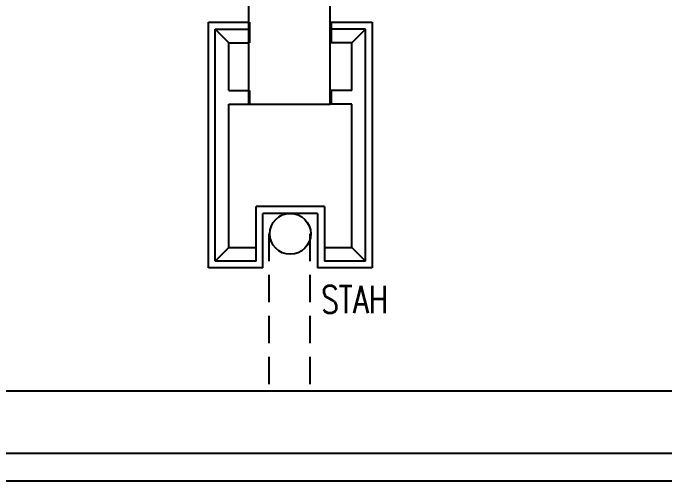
# Model space of a CAD drawing. Header units: millimetres. Extents: x 982 to 80582, y 687 to 58800.
# Drawn here: x 30855 to 33243, y 12653 to 14367 of the extents above; entities that cross this region are included whole.
import ezdxf

# ---------------------------------------------------------------- set-up
doc = ezdxf.new("R2010")
doc.units = ezdxf.units.MM
doc.linetypes.add('HIDDEN', pattern=[0.375, 0.25, -0.125])
for name, color, linetype in [('A-ARR', 4, 'Continuous'), ('A-COLUMN', 3, 'Continuous'), ('A-DRAIN', 9, 'Continuous'), ('A-NOTE', 2, 'Continuous'), ('A-PANEL', 13, 'Continuous'), ('A-RWDP', 4, 'Continuous'), ('A-SYM', 8, 'Continuous')]:
    doc.layers.add(name, color=color, linetype=linetype)
doc.styles.add('ROMANS', font='romans.shx', dxfattribs={"width": 0.75, "height": 200})

# ---------------------------------------------------------------- blocks, each defined once
blk = doc.blocks.new('A$C75E66BF6')
at = {"layer": 'A-NOTE', "color": 8, "linetype": 'Continuous', "ltscale": 500}
for p, q in [((75, 825), (25, 875)), ((150, 875), (150, 825)), ((450, 875), (450, 825)), ((525, 825), (575, 875)), ((75, 650.3), (75, 825)), ((75, 825), (150, 825)), ((525, 825), (450, 825)), ((525, 650.3), (525, 825)), ((75, 650.3), (150, 650.3)), ((150, 650.3), (150, 600.3)), ((525, 650.3), (450, 650.3)), ((450, 650.3), (450, 600.3)), ((75, 75), (75, 600.3)), ((75, 600.3), (150, 600.3)), ((525, 600.3), (450, 600.3)), ((525, 75), (525, 600.3)), ((75, 75), (25, 25)), ((75, 75), (175, 75)), ((425, 75), (525, 75)), ((525, 75), (575, 25))]:
    blk.add_line(p, q, dxfattribs=at)
at = {"layer": 'A-PANEL', "color": 8}
for p, q in [((0, 0), (0, 900)), ((0, 900), (150, 900)), ((150, 900), (150, 875)), ((450, 900), (600, 900)), ((450, 900), (450, 875)), ((600, 900), (600, 0)), ((25, 875), (150, 875)), ((25, 25), (25, 875)), ((575, 875), (450, 875)), ((575, 25), (575, 875)), ((425, 225), (175, 225)), ((175, 25), (175, 225)), ((425, 225), (425, 25)), ((400, 200), (200, 200)), ((200, 0), (200, 200)), ((400, 200), (400, 0)), ((175, 25), (25, 25)), ((575, 25), (425, 25)), ((200, 0), (0, 0)), ((600, 0), (400, 0))]:
    blk.add_line(p, q, dxfattribs=at)
at = {"layer": 'A-RWDP', "color": 8}
blk.add_circle((300, 125), 75, dxfattribs=at)

msp = doc.modelspace()

# ---------------------------------------------------------------- linework, layer by layer
at = {"layer": 'A-COLUMN', "color": 8}
msp.add_lwpolyline([(31717.1, 14033.1), (32017.1, 14033.1), (32017.1, 14633.1), (31717.1, 14633.1)], close=True, dxfattribs=at)
at = {"layer": 'A-DRAIN', "color": 8, "linetype": 'Continuous', "ltscale": 1000}
for p, q in [((19867.1, 12983.1), (45367.1, 12983.1)), ((45597.1, 12753.1), (19637.1, 12753.1)), ((19537.1, 12653.1), (45697.1, 12653.1))]:
    msp.add_line(p, q, dxfattribs=at)
at = {"layer": 'A-RWDP', "color": 8, "linetype": 'HIDDEN', "ltscale": 400}
for p, q in [((31792.1, 13558.1), (31792.1, 12983.1)), ((31942.1, 13558.1), (31942.1, 12983.1))]:
    msp.add_line(p, q, dxfattribs=at)

# ---------------------------------------------------------------- block references
at = {"layer": 'A-ARR', "color": 8}
msp.add_blockref('A$C75E66BF6', (31570.4, 13433.2), dxfattribs=at)

# ---------------------------------------------------------------- texts
at = {"layer": 'A-SYM', "color": 8, "linetype": 'HIDDEN', "ltscale": 500, "style": 'ROMANS', "width": 0.75}
msp.add_text('STAH', height=100, dxfattribs=at).set_placement((31983.8, 13267.3))

doc.saveas('drawing.dxf')
